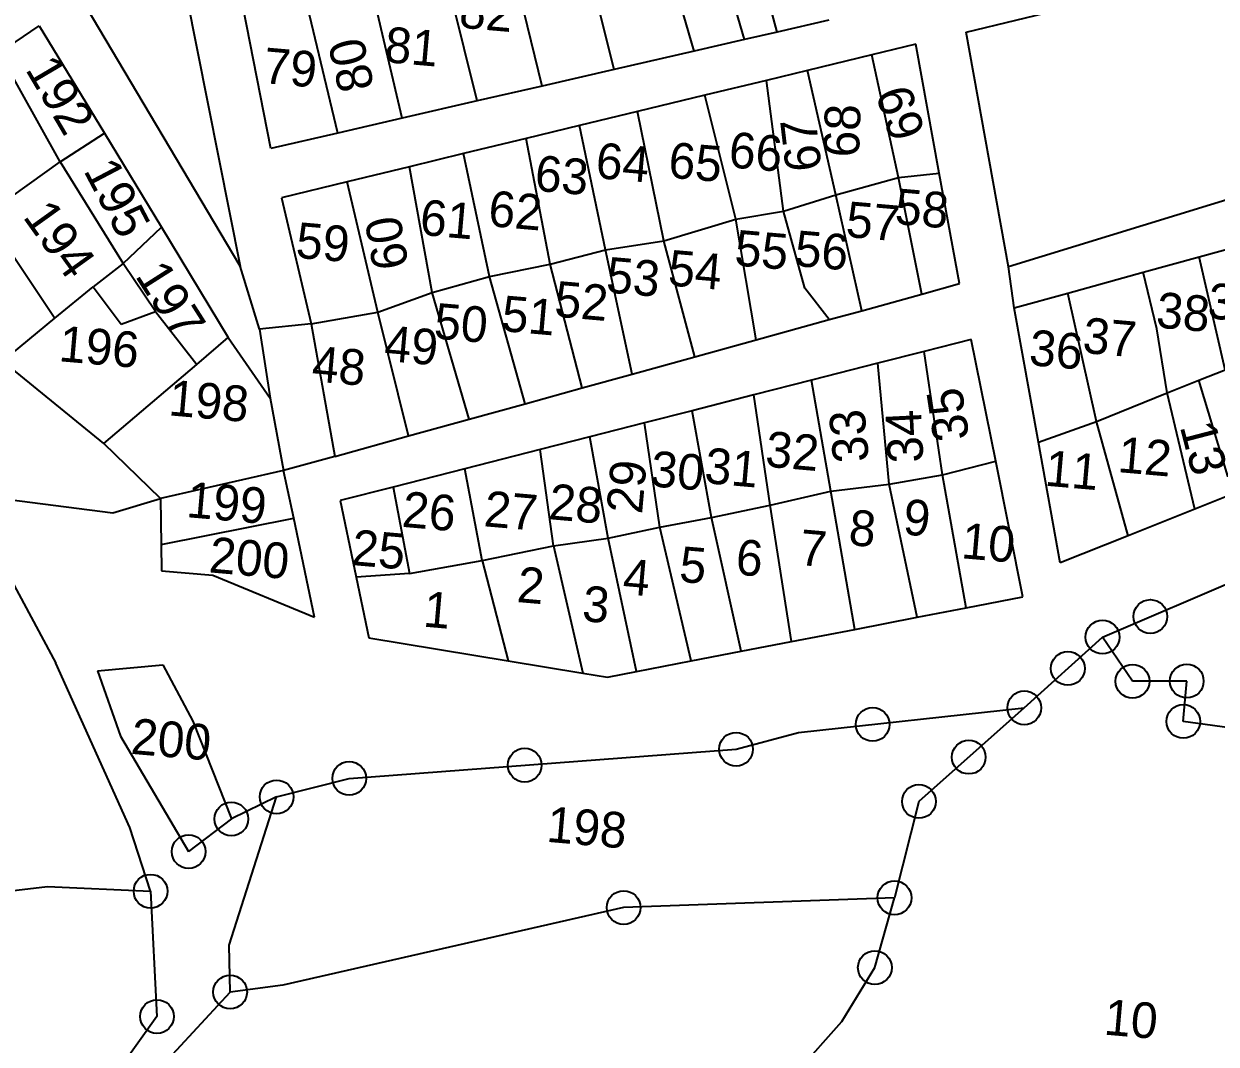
# Model space of a CAD drawing. Header units: metres. Extents: x 274390 to 277637, y 2063792 to 2066196.
# Drawn here: x 275428.1 to 275731.2, y 2065041.2 to 2065300.7 of the extents above; entities that cross this region are included whole.
import ezdxf
from ezdxf.enums import TextEntityAlignment as Align

# ---------------------------------------------------------------- set-up
doc = ezdxf.new("R2010")
doc.units = ezdxf.units.M
for name, color, linetype in [('OFF', 1, 'Continuous'), ('POLY_PARCEL', 6, 'Continuous'), ('POLY_ROAD', 30, 'Continuous'), ('TEXT_PARCEL', 7, 'Continuous')]:
    doc.layers.add(name, color=color, linetype=linetype)
doc.styles.add('TEXT_MAP', font='')
doc.styles.get('TEXT_MAP').set_extended_font_data('Kruti Dev 050')

msp = doc.modelspace()

# ---------------------------------------------------------------- linework, layer by layer
for centre in [(275714.52, 2065149.96), (275714.52, 2065149.96), (275702.34, 2065144.73), (275702.34, 2065144.73), (275693.53, 2065136.76), (275693.53, 2065136.76), (275709.98, 2065133.49), (275709.98, 2065133.49), (275723.78, 2065133.54), (275723.78, 2065133.54), (275682.45, 2065126.74), (275682.45, 2065126.74), (275643.89, 2065122.52), (275643.89, 2065122.52), (275722.89, 2065123.28), (275722.89, 2065123.28), (275609.17, 2065116.21), (275609.17, 2065116.21), (275668.34, 2065114.2), (275668.34, 2065114.2), (275555.42, 2065112.16), (275555.42, 2065112.16), (275510.79, 2065108.8), (275510.79, 2065108.8), (275492.32, 2065104.08), (275492.32, 2065104.08), (275655.66, 2065102.93), (275655.66, 2065102.93), (275480.82, 2065098.47), (275480.82, 2065098.47), (275469.96, 2065090.17), (275469.96, 2065090.17), (275460.27, 2065080.1), (275460.27, 2065080.1), (275649.45, 2065078.41), (275649.45, 2065078.41), (275580.57, 2065075.94), (275580.57, 2065075.94), (275644.46, 2065060.66), (275644.46, 2065060.66), (275480.51, 2065054.46), (275480.51, 2065054.46), (275461.91, 2065048.22), (275461.91, 2065048.22)]:
    msp.add_circle(centre, 4.29)
at = {"layer": 'OFF'}
for p, q in [((275488, 2065223.06), (275483.03, 2065239.08)), ((275488, 2065223.06), (275483.03, 2065239.08)), ((275679.87, 2065228.47), (275678.43, 2065238.93)), ((275679.87, 2065228.47), (275678.43, 2065238.93)), ((275501.12, 2065224.37), (275488, 2065223.06)), ((275501.12, 2065224.37), (275488, 2065223.06)), ((275488, 2065223.06), (275490.66, 2065205.5)), ((275488, 2065223.06), (275490.66, 2065205.5)), ((275507.11, 2065190.7), (275494.11, 2065187.13)), ((275507.11, 2065190.7), (275494.11, 2065187.13))]:
    msp.add_line(p, q, dxfattribs=at)
at = {"layer": 'POLY_PARCEL'}
for p, q in [((275619.65, 2065298.61), (275611.06, 2065329.74)), ((275619.65, 2065298.61), (275611.06, 2065329.74)), ((275611.32, 2065296.7), (275602.08, 2065328.74)), ((275611.32, 2065296.7), (275602.08, 2065328.74)), ((275598.49, 2065293.75), (275589.35, 2065325.41)), ((275598.49, 2065293.75), (275589.35, 2065325.41)), ((275578.17, 2065289.09), (275569.96, 2065322.21)), ((275578.17, 2065289.09), (275569.96, 2065322.21)), ((275559.87, 2065284.88), (275551.81, 2065318.01)), ((275559.87, 2065284.88), (275551.81, 2065318.01)), ((275543.35, 2065281.09), (275535.07, 2065314.58)), ((275543.35, 2065281.09), (275535.07, 2065314.58)), ((275524.24, 2065276.7), (275516.44, 2065309.98)), ((275524.24, 2065276.7), (275516.44, 2065309.98)), ((275507.87, 2065272.94), (275499.73, 2065306.99)), ((275507.87, 2065272.94), (275499.73, 2065306.99)), ((275437.32, 2065265.61), (275421.8, 2065293.36)), ((275437.32, 2065265.61), (275421.8, 2065293.36)), ((275650.44, 2065261.61), (275643.68, 2065292.82)), ((275650.44, 2065261.61), (275643.68, 2065292.82)), ((275634.5, 2065257.22), (275627.35, 2065288.87)), ((275634.5, 2065257.22), (275627.35, 2065288.87)), ((275621.25, 2065253.04), (275616.87, 2065286.33)), ((275621.25, 2065253.04), (275616.87, 2065286.33)), ((275609.07, 2065250.99), (275601.22, 2065282.54)), ((275609.07, 2065250.99), (275601.22, 2065282.54)), ((275590.81, 2065245.48), (275584.07, 2065278.39)), ((275590.81, 2065245.48), (275584.07, 2065278.39)), ((275575.95, 2065243.22), (275569.37, 2065274.84)), ((275575.95, 2065243.22), (275569.37, 2065274.84)), ((275437.32, 2065265.61), (275448.54, 2065272.9)), ((275437.32, 2065265.61), (275448.54, 2065272.9)), ((275561.85, 2065239.56), (275555.77, 2065271.54)), ((275561.85, 2065239.56), (275555.77, 2065271.54)), ((275418.37, 2065252.16), (275437.32, 2065265.61)), ((275418.37, 2065252.16), (275437.32, 2065265.61)), ((275437.32, 2065265.61), (275453.3, 2065239.79)), ((275437.32, 2065265.61), (275453.3, 2065239.79)), ((275546.46, 2065236.45), (275539.84, 2065267.69)), ((275546.46, 2065236.45), (275539.84, 2065267.69)), ((275531.89, 2065232.39), (275526.1, 2065264.36)), ((275531.89, 2065232.39), (275526.1, 2065264.36)), ((275650.44, 2065261.61), (275660.85, 2065262.75)), ((275650.44, 2065261.61), (275660.85, 2065262.75)), ((275518.11, 2065227.37), (275510.31, 2065260.54)), ((275518.11, 2065227.37), (275510.31, 2065260.54)), ((275634.5, 2065257.22), (275650.44, 2065261.61)), ((275634.5, 2065257.22), (275650.44, 2065261.61)), ((275656.4, 2065231.98), (275650.44, 2065261.61)), ((275656.4, 2065231.98), (275650.44, 2065261.61)), ((275621.25, 2065253.04), (275634.5, 2065257.22)), ((275621.25, 2065253.04), (275634.5, 2065257.22)), ((275641.12, 2065227.75), (275634.5, 2065257.22)), ((275641.12, 2065227.75), (275634.5, 2065257.22)), ((275418.37, 2065252.16), (275435.96, 2065225.82)), ((275418.37, 2065252.16), (275435.96, 2065225.82)), ((275590.81, 2065245.48), (275609.07, 2065250.99)), ((275590.81, 2065245.48), (275609.07, 2065250.99)), ((275609.07, 2065250.99), (275621.25, 2065253.04)), ((275609.07, 2065250.99), (275621.25, 2065253.04)), ((275614.29, 2065220.34), (275609.07, 2065250.99)), ((275614.29, 2065220.34), (275609.07, 2065250.99)), ((275626.66, 2065233.47), (275621.25, 2065253.04)), ((275626.66, 2065233.47), (275621.25, 2065253.04)), ((275453.3, 2065239.79), (275463.04, 2065248.96)), ((275453.3, 2065239.79), (275463.04, 2065248.96)), ((275575.95, 2065243.22), (275590.81, 2065245.48)), ((275575.95, 2065243.22), (275590.81, 2065245.48)), ((275598.71, 2065216.03), (275590.81, 2065245.48)), ((275598.71, 2065216.03), (275590.81, 2065245.48)), ((275561.85, 2065239.56), (275575.95, 2065243.22)), ((275561.85, 2065239.56), (275575.95, 2065243.22)), ((275582.72, 2065211.6), (275575.95, 2065243.22)), ((275582.72, 2065211.6), (275575.95, 2065243.22)), ((275733.51, 2065212.7), (275726.89, 2065241.43)), ((275733.51, 2065212.7), (275726.89, 2065241.43)), ((275453.3, 2065239.79), (275445.66, 2065233.79)), ((275453.3, 2065239.79), (275445.66, 2065233.79)), ((275461.56, 2065227.52), (275453.3, 2065239.79)), ((275461.56, 2065227.52), (275453.3, 2065239.79)), ((275546.46, 2065236.45), (275561.85, 2065239.56)), ((275546.46, 2065236.45), (275561.85, 2065239.56)), ((275570.03, 2065208.1), (275561.85, 2065239.56)), ((275570.03, 2065208.1), (275561.85, 2065239.56)), ((275531.89, 2065232.39), (275546.46, 2065236.45)), ((275531.89, 2065232.39), (275546.46, 2065236.45)), ((275555.55, 2065204.09), (275546.46, 2065236.45)), ((275555.55, 2065204.09), (275546.46, 2065236.45)), ((275716.19, 2065223.1), (275712.7, 2065237.52)), ((275716.19, 2065223.1), (275712.7, 2065237.52)), ((275435.96, 2065225.82), (275445.66, 2065233.79)), ((275435.96, 2065225.82), (275445.66, 2065233.79)), ((275445.66, 2065233.79), (275452.84, 2065224.28)), ((275445.66, 2065233.79), (275452.84, 2065224.28)), ((275518.11, 2065227.37), (275531.89, 2065232.39)), ((275518.11, 2065227.37), (275531.89, 2065232.39)), ((275541.26, 2065200.14), (275531.89, 2065232.39)), ((275541.26, 2065200.14), (275531.89, 2065232.39)), ((275632.87, 2065225.47), (275626.66, 2065233.47)), ((275632.87, 2065225.47), (275626.66, 2065233.47)), ((275700.8, 2065199.56), (275693.52, 2065232.23)), ((275700.8, 2065199.56), (275693.52, 2065232.23)), ((275452.84, 2065224.28), (275461.56, 2065227.52)), ((275452.84, 2065224.28), (275461.56, 2065227.52)), ((275461.56, 2065227.52), (275472.03, 2065214.1)), ((275461.56, 2065227.52), (275472.03, 2065214.1)), ((275501.12, 2065224.37), (275518.11, 2065227.37)), ((275501.12, 2065224.37), (275518.11, 2065227.37)), ((275525.87, 2065195.89), (275518.11, 2065227.37)), ((275525.87, 2065195.89), (275518.11, 2065227.37)), ((275422.68, 2065214.91), (275435.96, 2065225.82)), ((275422.68, 2065214.91), (275435.96, 2065225.82)), ((275718.78, 2065206.88), (275716.19, 2065223.1)), ((275718.78, 2065206.88), (275716.19, 2065223.1)), ((275472.03, 2065214.1), (275480.04, 2065220.92)), ((275472.03, 2065214.1), (275480.04, 2065220.92)), ((275661.65, 2065186), (275657, 2065217.36)), ((275661.65, 2065186), (275657, 2065217.36)), ((275448.42, 2065194.01), (275422.68, 2065214.91)), ((275448.42, 2065194.01), (275422.68, 2065214.91)), ((275448.42, 2065194.01), (275472.03, 2065214.1)), ((275448.42, 2065194.01), (275472.03, 2065214.1)), ((275648.1, 2065183.63), (275645.22, 2065214.36)), ((275648.1, 2065183.63), (275645.22, 2065214.36)), ((275726.88, 2065210.08), (275733.51, 2065212.7)), ((275726.88, 2065210.08), (275733.51, 2065212.7)), ((275633.28, 2065181.81), (275628.37, 2065210.05)), ((275633.28, 2065181.81), (275628.37, 2065210.05)), ((275718.78, 2065206.88), (275726.88, 2065210.08)), ((275718.78, 2065206.88), (275726.88, 2065210.08)), ((275735.56, 2065181.18), (275726.88, 2065210.08)), ((275735.56, 2065181.18), (275726.88, 2065210.08)), ((275617.86, 2065178.26), (275613.69, 2065206.31)), ((275617.86, 2065178.26), (275613.69, 2065206.31)), ((275700.8, 2065199.56), (275718.78, 2065206.88)), ((275700.8, 2065199.56), (275718.78, 2065206.88)), ((275725.82, 2065177.28), (275718.78, 2065206.88)), ((275725.82, 2065177.28), (275718.78, 2065206.88)), ((275602.91, 2065175.12), (275597.96, 2065202.29)), ((275602.91, 2065175.12), (275597.96, 2065202.29)), ((275589.81, 2065172.71), (275585.87, 2065199.2)), ((275589.81, 2065172.71), (275585.87, 2065199.2)), ((275686.06, 2065194.28), (275700.8, 2065199.56)), ((275686.06, 2065194.28), (275700.8, 2065199.56)), ((275708.91, 2065170.51), (275700.8, 2065199.56)), ((275708.91, 2065170.51), (275700.8, 2065199.56)), ((275462.76, 2065179.96), (275448.42, 2065194.01)), ((275462.76, 2065179.96), (275448.42, 2065194.01)), ((275576.67, 2065169.85), (275571.94, 2065195.65)), ((275576.67, 2065169.85), (275571.94, 2065195.65)), ((275562.73, 2065167.96), (275559.33, 2065192.43)), ((275562.73, 2065167.96), (275559.33, 2065192.43)), ((275494.11, 2065187.13), (275462.76, 2065179.96)), ((275494.11, 2065187.13), (275462.76, 2065179.96)), ((275496.67, 2065174.94), (275494.11, 2065187.13)), ((275496.67, 2065174.94), (275494.11, 2065187.13)), ((275544.62, 2065164.2), (275540.15, 2065187.53)), ((275544.62, 2065164.2), (275540.15, 2065187.53)), ((275661.65, 2065186), (275675.19, 2065189.44)), ((275661.65, 2065186), (275675.19, 2065189.44)), ((275648.1, 2065183.63), (275661.65, 2065186)), ((275648.1, 2065183.63), (275661.65, 2065186)), ((275667.71, 2065152.17), (275661.65, 2065186)), ((275667.71, 2065152.17), (275661.65, 2065186)), ((275521.99, 2065182.9), (275526.11, 2065160.92)), ((275521.99, 2065182.9), (275526.11, 2065160.92)), ((275617.86, 2065178.26), (275633.28, 2065181.81)), ((275617.86, 2065178.26), (275633.28, 2065181.81)), ((275633.28, 2065181.81), (275648.1, 2065183.63)), ((275633.28, 2065181.81), (275648.1, 2065183.63)), ((275639.35, 2065146.69), (275633.28, 2065181.81)), ((275639.35, 2065146.69), (275633.28, 2065181.81)), ((275655.23, 2065149.76), (275648.1, 2065183.63)), ((275655.23, 2065149.76), (275648.1, 2065183.63)), ((275602.91, 2065175.12), (275617.86, 2065178.26)), ((275602.91, 2065175.12), (275617.86, 2065178.26)), ((275623.22, 2065143.58), (275617.86, 2065178.26)), ((275623.22, 2065143.58), (275617.86, 2065178.26)), ((275462.95, 2065168.29), (275496.67, 2065174.94)), ((275462.95, 2065168.29), (275496.67, 2065174.94)), ((275589.81, 2065172.71), (275602.91, 2065175.12)), ((275589.81, 2065172.71), (275602.91, 2065175.12)), ((275610.5, 2065141.12), (275602.91, 2065175.12)), ((275610.5, 2065141.12), (275602.91, 2065175.12)), ((275576.67, 2065169.85), (275589.81, 2065172.71)), ((275576.67, 2065169.85), (275589.81, 2065172.71)), ((275597.72, 2065138.66), (275589.81, 2065172.71)), ((275597.72, 2065138.66), (275589.81, 2065172.71)), ((275562.73, 2065167.96), (275576.67, 2065169.85)), ((275562.73, 2065167.96), (275576.67, 2065169.85)), ((275583.81, 2065135.97), (275576.67, 2065169.85)), ((275583.81, 2065135.97), (275576.67, 2065169.85)), ((275544.62, 2065164.2), (275562.73, 2065167.96)), ((275544.62, 2065164.2), (275562.73, 2065167.96)), ((275562.73, 2065167.96), (275570.16, 2065135.59)), ((275562.73, 2065167.96), (275570.16, 2065135.59)), ((275526.11, 2065160.92), (275544.62, 2065164.2)), ((275526.11, 2065160.92), (275544.62, 2065164.2)), ((275544.62, 2065164.2), (275551.19, 2065138.71)), ((275544.62, 2065164.2), (275551.19, 2065138.71)), ((275526.11, 2065160.92), (275512.55, 2065159.96)), ((275526.11, 2065160.92), (275512.55, 2065159.96)), ((275709.98, 2065133.49), (275702.34, 2065144.73)), ((275709.98, 2065133.49), (275702.34, 2065144.73)), ((275723.78, 2065133.54), (275709.98, 2065133.49)), ((275723.78, 2065133.54), (275709.98, 2065133.49)), ((275722.89, 2065123.28), (275723.78, 2065133.54)), ((275722.89, 2065123.28), (275723.78, 2065133.54)), ((275682.45, 2065126.74), (275655.66, 2065102.93)), ((275682.45, 2065126.74), (275655.66, 2065102.93)), ((275772.15, 2065116.48), (275722.89, 2065123.28)), ((275772.15, 2065116.48), (275722.89, 2065123.28)), ((275655.66, 2065102.93), (275649.45, 2065078.41)), ((275655.66, 2065102.93), (275649.45, 2065078.41)), ((275423.28, 2065079.99), (275434.06, 2065081.28)), ((275423.28, 2065079.99), (275434.06, 2065081.28)), ((275434.06, 2065081.28), (275460.27, 2065080.1)), ((275434.06, 2065081.28), (275460.27, 2065080.1)), ((275649.45, 2065078.41), (275580.57, 2065075.94)), ((275649.45, 2065078.41), (275580.57, 2065075.94)), ((275644.46, 2065060.66), (275649.45, 2065078.41)), ((275644.46, 2065060.66), (275649.45, 2065078.41)), ((275580.57, 2065075.94), (275493.89, 2065056.22)), ((275580.57, 2065075.94), (275493.89, 2065056.22)), ((275636.06, 2065046.98), (275644.46, 2065060.66)), ((275636.06, 2065046.98), (275644.46, 2065060.66)), ((275493.89, 2065056.22), (275480.51, 2065054.46)), ((275493.89, 2065056.22), (275480.51, 2065054.46)), ((275620.07, 2065028.94), (275636.06, 2065046.98)), ((275620.07, 2065028.94), (275636.06, 2065046.98))]:
    msp.add_line(p, q, dxfattribs=at)
at = {"layer": 'POLY_ROAD'}
for p, q in [((275449.07, 2065410.63), (275483.03, 2065239.08)), ((275449.07, 2065410.63), (275483.03, 2065239.08)), ((275483.03, 2065239.08), (275394.93, 2065387.63)), ((275483.03, 2065239.08), (275394.93, 2065387.63)), ((275667.64, 2065298.57), (275751.27, 2065318.88)), ((275667.64, 2065298.57), (275751.27, 2065318.88)), ((275490.88, 2065269.04), (275483.85, 2065304.84)), ((275490.88, 2065269.04), (275483.85, 2065304.84)), ((275421.8, 2065293.36), (275431.96, 2065300.24)), ((275421.8, 2065293.36), (275431.96, 2065300.24)), ((275431.96, 2065300.24), (275448.54, 2065272.9)), ((275431.96, 2065300.24), (275448.54, 2065272.9)), ((275632.75, 2065301.62), (275619.65, 2065298.61)), ((275632.75, 2065301.62), (275619.65, 2065298.61)), ((275611.32, 2065296.7), (275598.49, 2065293.75)), ((275611.32, 2065296.7), (275598.49, 2065293.75)), ((275619.65, 2065298.61), (275611.32, 2065296.7)), ((275619.65, 2065298.61), (275611.32, 2065296.7)), ((275678.43, 2065238.93), (275667.64, 2065298.57)), ((275678.43, 2065238.93), (275667.64, 2065298.57)), ((275598.49, 2065293.75), (275578.17, 2065289.09)), ((275598.49, 2065293.75), (275578.17, 2065289.09)), ((275643.68, 2065292.82), (275627.35, 2065288.87)), ((275643.68, 2065292.82), (275627.35, 2065288.87)), ((275654.85, 2065295.52), (275643.68, 2065292.82)), ((275654.85, 2065295.52), (275643.68, 2065292.82)), ((275660.85, 2065262.75), (275654.85, 2065295.52)), ((275660.85, 2065262.75), (275654.85, 2065295.52)), ((275578.17, 2065289.09), (275559.87, 2065284.88)), ((275578.17, 2065289.09), (275559.87, 2065284.88)), ((275627.35, 2065288.87), (275616.87, 2065286.33)), ((275627.35, 2065288.87), (275616.87, 2065286.33)), ((275559.87, 2065284.88), (275543.35, 2065281.09)), ((275559.87, 2065284.88), (275543.35, 2065281.09)), ((275616.87, 2065286.33), (275601.22, 2065282.54)), ((275616.87, 2065286.33), (275601.22, 2065282.54)), ((275543.35, 2065281.09), (275524.24, 2065276.7)), ((275543.35, 2065281.09), (275524.24, 2065276.7)), ((275601.22, 2065282.54), (275584.07, 2065278.39)), ((275601.22, 2065282.54), (275584.07, 2065278.39)), ((275584.07, 2065278.39), (275569.37, 2065274.84)), ((275584.07, 2065278.39), (275569.37, 2065274.84)), ((275524.24, 2065276.7), (275507.87, 2065272.94)), ((275524.24, 2065276.7), (275507.87, 2065272.94)), ((275569.37, 2065274.84), (275555.77, 2065271.54)), ((275569.37, 2065274.84), (275555.77, 2065271.54)), ((275448.54, 2065272.9), (275463.04, 2065248.96)), ((275448.54, 2065272.9), (275463.04, 2065248.96)), ((275507.87, 2065272.94), (275490.88, 2065269.04)), ((275507.87, 2065272.94), (275490.88, 2065269.04)), ((275555.77, 2065271.54), (275539.84, 2065267.69)), ((275555.77, 2065271.54), (275539.84, 2065267.69)), ((275539.84, 2065267.69), (275526.1, 2065264.36)), ((275539.84, 2065267.69), (275526.1, 2065264.36)), ((275526.1, 2065264.36), (275510.31, 2065260.54)), ((275526.1, 2065264.36), (275510.31, 2065260.54)), ((275665.99, 2065234.63), (275660.85, 2065262.75)), ((275665.99, 2065234.63), (275660.85, 2065262.75)), ((275762.98, 2065264.89), (275678.43, 2065238.93)), ((275762.98, 2065264.89), (275678.43, 2065238.93)), ((275510.31, 2065260.54), (275493.58, 2065256.49)), ((275510.31, 2065260.54), (275493.58, 2065256.49)), ((275493.58, 2065256.49), (275501.12, 2065224.37)), ((275493.58, 2065256.49), (275501.12, 2065224.37)), ((275463.04, 2065248.96), (275480.04, 2065220.92)), ((275463.04, 2065248.96), (275480.04, 2065220.92)), ((275726.89, 2065241.43), (275740.93, 2065245.3)), ((275726.89, 2065241.43), (275740.93, 2065245.3)), ((275712.7, 2065237.52), (275726.89, 2065241.43)), ((275712.7, 2065237.52), (275726.89, 2065241.43)), ((275693.52, 2065232.23), (275712.7, 2065237.52)), ((275693.52, 2065232.23), (275712.7, 2065237.52)), ((275656.4, 2065231.98), (275665.99, 2065234.63)), ((275656.4, 2065231.98), (275665.99, 2065234.63)), ((275679.87, 2065228.47), (275693.52, 2065232.23)), ((275679.87, 2065228.47), (275693.52, 2065232.23)), ((275641.12, 2065227.75), (275656.4, 2065231.98)), ((275641.12, 2065227.75), (275656.4, 2065231.98)), ((275632.87, 2065225.47), (275641.12, 2065227.75)), ((275632.87, 2065225.47), (275641.12, 2065227.75)), ((275686.06, 2065194.28), (275679.87, 2065228.47)), ((275686.06, 2065194.28), (275679.87, 2065228.47)), ((275501.12, 2065224.37), (275507.11, 2065190.7)), ((275501.12, 2065224.37), (275507.11, 2065190.7)), ((275614.29, 2065220.34), (275632.87, 2065225.47)), ((275614.29, 2065220.34), (275632.87, 2065225.47)), ((275480.04, 2065220.92), (275490.66, 2065205.5)), ((275480.04, 2065220.92), (275490.66, 2065205.5)), ((275598.71, 2065216.03), (275614.29, 2065220.34)), ((275598.71, 2065216.03), (275614.29, 2065220.34)), ((275668.99, 2065220.43), (275657, 2065217.36)), ((275668.99, 2065220.43), (275657, 2065217.36)), ((275675.19, 2065189.44), (275668.99, 2065220.43)), ((275675.19, 2065189.44), (275668.99, 2065220.43)), ((275657, 2065217.36), (275645.22, 2065214.36)), ((275657, 2065217.36), (275645.22, 2065214.36)), ((275582.72, 2065211.6), (275598.71, 2065216.03)), ((275582.72, 2065211.6), (275598.71, 2065216.03)), ((275645.22, 2065214.36), (275628.37, 2065210.05)), ((275645.22, 2065214.36), (275628.37, 2065210.05)), ((275570.03, 2065208.1), (275582.72, 2065211.6)), ((275570.03, 2065208.1), (275582.72, 2065211.6)), ((275555.55, 2065204.09), (275570.03, 2065208.1)), ((275555.55, 2065204.09), (275570.03, 2065208.1)), ((275628.37, 2065210.05), (275613.69, 2065206.31)), ((275628.37, 2065210.05), (275613.69, 2065206.31)), ((275490.66, 2065205.5), (275494.11, 2065187.13)), ((275490.66, 2065205.5), (275494.11, 2065187.13)), ((275613.69, 2065206.31), (275597.96, 2065202.29)), ((275613.69, 2065206.31), (275597.96, 2065202.29)), ((275541.26, 2065200.14), (275555.55, 2065204.09)), ((275541.26, 2065200.14), (275555.55, 2065204.09)), ((275597.96, 2065202.29), (275585.87, 2065199.2)), ((275597.96, 2065202.29), (275585.87, 2065199.2)), ((275525.87, 2065195.89), (275541.26, 2065200.14)), ((275525.87, 2065195.89), (275541.26, 2065200.14)), ((275585.87, 2065199.2), (275571.94, 2065195.65)), ((275585.87, 2065199.2), (275571.94, 2065195.65)), ((275507.11, 2065190.7), (275525.87, 2065195.89)), ((275507.11, 2065190.7), (275525.87, 2065195.89)), ((275571.94, 2065195.65), (275559.33, 2065192.43)), ((275571.94, 2065195.65), (275559.33, 2065192.43)), ((275691.61, 2065163.58), (275686.06, 2065194.28)), ((275691.61, 2065163.58), (275686.06, 2065194.28)), ((275559.33, 2065192.43), (275540.15, 2065187.53)), ((275559.33, 2065192.43), (275540.15, 2065187.53)), ((275540.15, 2065187.53), (275521.99, 2065182.9)), ((275540.15, 2065187.53), (275521.99, 2065182.9)), ((275682.09, 2065154.95), (275675.19, 2065189.44)), ((275682.09, 2065154.95), (275675.19, 2065189.44)), ((275414.49, 2065180.99), (275450.7, 2065176.32)), ((275414.49, 2065180.99), (275450.7, 2065176.32)), ((275521.99, 2065182.9), (275508.48, 2065179.45)), ((275521.99, 2065182.9), (275508.48, 2065179.45)), ((275735.56, 2065181.18), (275725.82, 2065177.28)), ((275735.56, 2065181.18), (275725.82, 2065177.28)), ((275450.7, 2065176.32), (275462.76, 2065179.96)), ((275450.7, 2065176.32), (275462.76, 2065179.96)), ((275462.76, 2065179.96), (275462.95, 2065168.29)), ((275462.76, 2065179.96), (275462.95, 2065168.29)), ((275508.48, 2065179.45), (275515.78, 2065144.53)), ((275508.48, 2065179.45), (275515.78, 2065144.53)), ((275501.96, 2065149.78), (275496.67, 2065174.94)), ((275501.96, 2065149.78), (275496.67, 2065174.94)), ((275725.82, 2065177.28), (275708.91, 2065170.51)), ((275725.82, 2065177.28), (275708.91, 2065170.51)), ((275708.91, 2065170.51), (275691.61, 2065163.58)), ((275708.91, 2065170.51), (275691.61, 2065163.58)), ((275462.95, 2065168.29), (275463.05, 2065161.62)), ((275462.95, 2065168.29), (275463.05, 2065161.62)), ((275423.68, 2065161.46), (275436.18, 2065138.06)), ((275423.68, 2065161.46), (275436.18, 2065138.06)), ((275463.05, 2065161.62), (275476.11, 2065160.49)), ((275463.05, 2065161.62), (275476.11, 2065160.49)), ((275476.11, 2065160.49), (275501.96, 2065149.78)), ((275476.11, 2065160.49), (275501.96, 2065149.78)), ((275702.34, 2065144.73), (275741.62, 2065161.59)), ((275702.34, 2065144.73), (275741.62, 2065161.59)), ((275667.71, 2065152.17), (275682.09, 2065154.95)), ((275667.71, 2065152.17), (275682.09, 2065154.95)), ((275655.23, 2065149.76), (275667.71, 2065152.17)), ((275655.23, 2065149.76), (275667.71, 2065152.17)), ((275639.35, 2065146.69), (275655.23, 2065149.76)), ((275639.35, 2065146.69), (275655.23, 2065149.76)), ((275515.78, 2065144.53), (275551.19, 2065138.71)), ((275515.78, 2065144.53), (275551.19, 2065138.71)), ((275623.22, 2065143.58), (275639.35, 2065146.69)), ((275623.22, 2065143.58), (275639.35, 2065146.69)), ((275682.45, 2065126.74), (275702.34, 2065144.73)), ((275682.45, 2065126.74), (275702.34, 2065144.73)), ((275610.5, 2065141.12), (275623.22, 2065143.58)), ((275610.5, 2065141.12), (275623.22, 2065143.58)), ((275551.19, 2065138.71), (275570.16, 2065135.59)), ((275551.19, 2065138.71), (275570.16, 2065135.59)), ((275583.81, 2065135.97), (275597.72, 2065138.66)), ((275583.81, 2065135.97), (275597.72, 2065138.66)), ((275597.72, 2065138.66), (275610.5, 2065141.12)), ((275597.72, 2065138.66), (275610.5, 2065141.12)), ((275455.04, 2065096.34), (275436.18, 2065138.06)), ((275455.04, 2065096.34), (275436.18, 2065138.06)), ((275446.77, 2065136.16), (275463.38, 2065137.65)), ((275446.77, 2065136.16), (275463.38, 2065137.65)), ((275446.77, 2065136.16), (275452.66, 2065119.52)), ((275446.77, 2065136.16), (275452.66, 2065119.52)), ((275463.38, 2065137.65), (275471.06, 2065123.36)), ((275463.38, 2065137.65), (275471.06, 2065123.36)), ((275570.16, 2065135.59), (275576.47, 2065134.55)), ((275570.16, 2065135.59), (275576.47, 2065134.55)), ((275576.47, 2065134.55), (275583.81, 2065135.97)), ((275576.47, 2065134.55), (275583.81, 2065135.97)), ((275625.05, 2065120.46), (275682.45, 2065126.74)), ((275625.05, 2065120.46), (275682.45, 2065126.74)), ((275471.06, 2065123.36), (275480.82, 2065098.47)), ((275471.06, 2065123.36), (275480.82, 2065098.47)), ((275609.17, 2065116.21), (275625.05, 2065120.46)), ((275609.17, 2065116.21), (275625.05, 2065120.46)), ((275452.66, 2065119.52), (275469.96, 2065090.17)), ((275452.66, 2065119.52), (275469.96, 2065090.17)), ((275510.79, 2065108.8), (275609.17, 2065116.21)), ((275510.79, 2065108.8), (275609.17, 2065116.21)), ((275492.32, 2065104.08), (275510.79, 2065108.8)), ((275492.32, 2065104.08), (275510.79, 2065108.8)), ((275480.23, 2065066.38), (275492.32, 2065104.08)), ((275480.23, 2065066.38), (275492.32, 2065104.08)), ((275492.32, 2065104.08), (275480.82, 2065098.47)), ((275492.32, 2065104.08), (275480.82, 2065098.47)), ((275460.27, 2065080.1), (275455.04, 2065096.34)), ((275460.27, 2065080.1), (275455.04, 2065096.34)), ((275480.82, 2065098.47), (275469.96, 2065090.17)), ((275480.82, 2065098.47), (275469.96, 2065090.17)), ((275460.27, 2065080.1), (275461.91, 2065048.22)), ((275460.27, 2065080.1), (275461.91, 2065048.22)), ((275480.51, 2065054.46), (275480.23, 2065066.38)), ((275480.51, 2065054.46), (275480.23, 2065066.38)), ((275458.63, 2065030.83), (275480.51, 2065054.46)), ((275458.63, 2065030.83), (275480.51, 2065054.46)), ((275461.91, 2065048.22), (275450.47, 2065032.25)), ((275461.91, 2065048.22), (275450.47, 2065032.25))]:
    msp.add_line(p, q, dxfattribs=at)

# ---------------------------------------------------------------- texts
at = {"layer": 'TEXT_PARCEL', "style": 'TEXT_MAP'}
for s, height, rotation, p in [('82', 9.082, 355.0271, (275545.26, 2065299.19)), ('82', 9.082, 355.0271, (275545.26, 2065299.19)), ('81', 9.082, 355.0271, (275526.27, 2065290.41)), ('81', 9.082, 355.0271, (275526.27, 2065290.41)), ('80', 9.082, 103.0474, (275515.7, 2065291.18)), ('80', 9.082, 103.0474, (275515.7, 2065291.18)), ('79', 9.082, 355.0271, (275495.44, 2065285.07)), ('79', 9.082, 355.0271, (275495.44, 2065285.07)), ('192', 9.082, 300.5441, (275433.43, 2065280.41)), ('192', 9.082, 300.5441, (275433.43, 2065280.41)), ('69', 9.082, 108.0381, (275655.29, 2065279.41)), ('69', 9.082, 108.0381, (275655.29, 2065279.41)), ('68', 9.082, 88.0693, (275640.64, 2065273.4)), ('68', 9.082, 88.0693, (275640.64, 2065273.4)), ('67', 9.082, 96.8198, (275630.16, 2065270.42)), ('67', 9.082, 96.8198, (275630.16, 2065270.42)), ('66', 9.082, 355.0271, (275613.8, 2065263.65)), ('66', 9.082, 355.0271, (275613.8, 2065263.65)), ('64', 9.082, 355.0271, (275579.96, 2065260.92)), ('64', 9.082, 355.0271, (275579.96, 2065260.92)), ('65', 9.082, 355.0271, (275598.45, 2065261.04)), ('65', 9.082, 355.0271, (275598.45, 2065261.04)), ('195', 9.082, 297.741, (275447.82, 2065254.44)), ('195', 9.082, 297.741, (275447.82, 2065254.44)), ('63', 9.082, 355.0271, (275564.48, 2065257.7)), ('63', 9.082, 355.0271, (275564.48, 2065257.7)), ('62', 9.082, 355.0271, (275552.66, 2065248.71)), ('62', 9.082, 355.0271, (275552.66, 2065248.71)), ('58', 9.082, 355.0271, (275656.06, 2065249.24)), ('58', 9.082, 355.0271, (275656.06, 2065249.24)), ('194', 9.082, 305.656, (275433.51, 2065243.38)), ('194', 9.082, 305.656, (275433.51, 2065243.38)), ('61', 9.082, 355.0271, (275535.26, 2065246.48)), ('61', 9.082, 355.0271, (275535.26, 2065246.48)), ('57', 9.082, 355.0271, (275643.59, 2065245.95)), ('57', 9.082, 355.0271, (275643.59, 2065245.95)), ('60', 9.082, 99.821, (275524.8, 2065245.68)), ('60', 9.082, 99.821, (275524.8, 2065245.68)), ('59', 9.082, 355.0271, (275503.73, 2065240.65)), ('59', 9.082, 355.0271, (275503.73, 2065240.65)), ('55', 9.082, 355.0271, (275615.3, 2065238.71)), ('55', 9.082, 355.0271, (275615.3, 2065238.71)), ('56', 9.082, 355.0271, (275630.56, 2065238.57)), ('56', 9.082, 355.0271, (275630.56, 2065238.57)), ('53', 9.082, 355.0271, (275582.64, 2065231.84)), ('53', 9.082, 355.0271, (275582.64, 2065231.84)), ('54', 9.082, 355.0271, (275598.39, 2065233.63)), ('54', 9.082, 355.0271, (275598.39, 2065233.63)), ('197', 9.082, 302.4415, (275461.62, 2065228.08)), ('197', 9.082, 302.4415, (275461.62, 2065228.08)), ('52', 9.082, 355.0271, (275569.47, 2065225.7)), ('52', 9.082, 355.0271, (275569.47, 2065225.7)), ('38', 9.082, 355.0271, (275722.5, 2065222.9)), ('38', 9.082, 355.0271, (275722.5, 2065222.9)), ('39', 9.082, 355.0271, (275735.61, 2065225.25)), ('39', 9.082, 355.0271, (275735.61, 2065225.25)), ('50', 9.082, 355.0271, (275538.86, 2065220.11)), ('50', 9.082, 355.0271, (275538.86, 2065220.11)), ('51', 9.082, 355.0271, (275556.03, 2065222.02)), ('51', 9.082, 355.0271, (275556.03, 2065222.02)), ('196', 9.082, 355.0271, (275446.83, 2065214.04)), ('196', 9.082, 355.0271, (275446.83, 2065214.04)), ('49', 9.082, 355.0271, (275526.22, 2065214.41)), ('49', 9.082, 355.0271, (275526.22, 2065214.41)), ('37', 9.082, 355.0271, (275703.82, 2065216.45)), ('37', 9.082, 355.0271, (275703.82, 2065216.45)), ('36', 9.082, 355.0271, (275690.18, 2065213.34)), ('36', 9.082, 355.0271, (275690.18, 2065213.34)), ('48', 9.082, 355.0271, (275507.79, 2065209.22)), ('48', 9.082, 355.0271, (275507.79, 2065209.22)), ('198', 9.082, 355.0271, (275474.74, 2065200.28)), ('198', 9.082, 355.0271, (275474.74, 2065200.28)), ('35', 9.082, 98.7843, (275667.49, 2065201.98)), ('35', 9.082, 98.7843, (275667.49, 2065201.98)), ('33', 9.082, 95.1474, (275642.38, 2065196.24)), ('33', 9.082, 95.1474, (275642.38, 2065196.24)), ('34', 9.082, 92.8404, (275656.5, 2065195.98)), ('34', 9.082, 92.8404, (275656.5, 2065195.98)), ('13', 9.082, 284.6384, (275723.67, 2065191.77)), ('13', 9.082, 284.6384, (275723.67, 2065191.77)), ('32', 9.082, 355.0271, (275623.11, 2065187.53)), ('32', 9.082, 355.0271, (275623.11, 2065187.53)), ('31', 9.082, 355.0271, (275607.65, 2065183.34)), ('31', 9.082, 355.0271, (275607.65, 2065183.34)), ('12', 9.082, 355.0271, (275712.73, 2065186.13)), ('12', 9.082, 355.0271, (275712.73, 2065186.13)), ('30', 9.082, 355.0271, (275593.87, 2065182.53)), ('30', 9.082, 355.0271, (275593.87, 2065182.53)), ('11', 9.082, 355.0271, (275694.21, 2065182.68)), ('11', 9.082, 355.0271, (275694.21, 2065182.68)), ('29', 9.082, 84.8817, (275585.84, 2065182.59)), ('29', 9.082, 84.8817, (275585.84, 2065182.59)), ('199', 9.082, 355.0271, (275479.27, 2065174.38)), ('199', 9.082, 355.0271, (275479.27, 2065174.38)), ('28', 9.082, 355.0271, (275568.03, 2065174.16)), ('28', 9.082, 355.0271, (275568.03, 2065174.16)), ('26', 9.082, 355.0271, (275530.73, 2065172.21)), ('26', 9.082, 355.0271, (275530.73, 2065172.21)), ('27', 9.082, 355.0271, (275551.55, 2065172.36)), ('27', 9.082, 355.0271, (275551.55, 2065172.36)), ('9', 9.08, 355.0271, (275654.78, 2065170.57)), ('9', 9.08, 355.0271, (275654.78, 2065170.57)), ('8', 9.08, 355.0271, (275640.94, 2065167.89)), ('8', 9.08, 355.0271, (275640.94, 2065167.89)), ('25', 9.082, 355.0271, (275517.88, 2065162.5)), ('25', 9.082, 355.0271, (275517.88, 2065162.5)), ('7', 9.08, 355.0271, (275628.41, 2065162.8)), ('7', 9.08, 355.0271, (275628.41, 2065162.8)), ('10', 9.082, 355.0271, (275672.95, 2065164.23)), ('10', 9.082, 355.0271, (275672.95, 2065164.23)), ('200', 9.082, 355.0271, (275485.02, 2065160.34)), ('200', 9.082, 355.0271, (275485.02, 2065160.34)), ('6', 9.08, 355.0271, (275612.21, 2065160.37)), ('6', 9.08, 355.0271, (275612.21, 2065160.37)), ('5', 9.08, 355.0271, (275597.86, 2065158.53)), ('5', 9.08, 355.0271, (275597.86, 2065158.53)), ('2', 9.08, 355.0271, (275556.6, 2065153.38)), ('2', 9.08, 355.0271, (275556.6, 2065153.38)), ('4', 9.08, 355.0271, (275583.5, 2065155.41)), ('4', 9.08, 355.0271, (275583.5, 2065155.41)), ('3', 9.08, 355.0271, (275573.18, 2065148.54)), ('3', 9.08, 355.0271, (275573.18, 2065148.54)), ('1', 9.08, 355.0271, (275532.77, 2065147.13)), ('1', 9.08, 355.0271, (275532.77, 2065147.13)), ('200', 9.082, 355.0271, (275465.14, 2065114.19)), ('200', 9.082, 355.0271, (275465.14, 2065114.19)), ('198', 9.082, 355.0271, (275570.85, 2065091.81)), ('198', 9.082, 355.0271, (275570.85, 2065091.81)), ('10', 9.082, 355.0271, (275709.23, 2065043.07)), ('10', 9.082, 355.0271, (275709.23, 2065043.07))]:
    msp.add_text(s, height=height, rotation=rotation, dxfattribs=at).set_placement(p, align=Align.CENTER)

doc.saveas('drawing.dxf')
